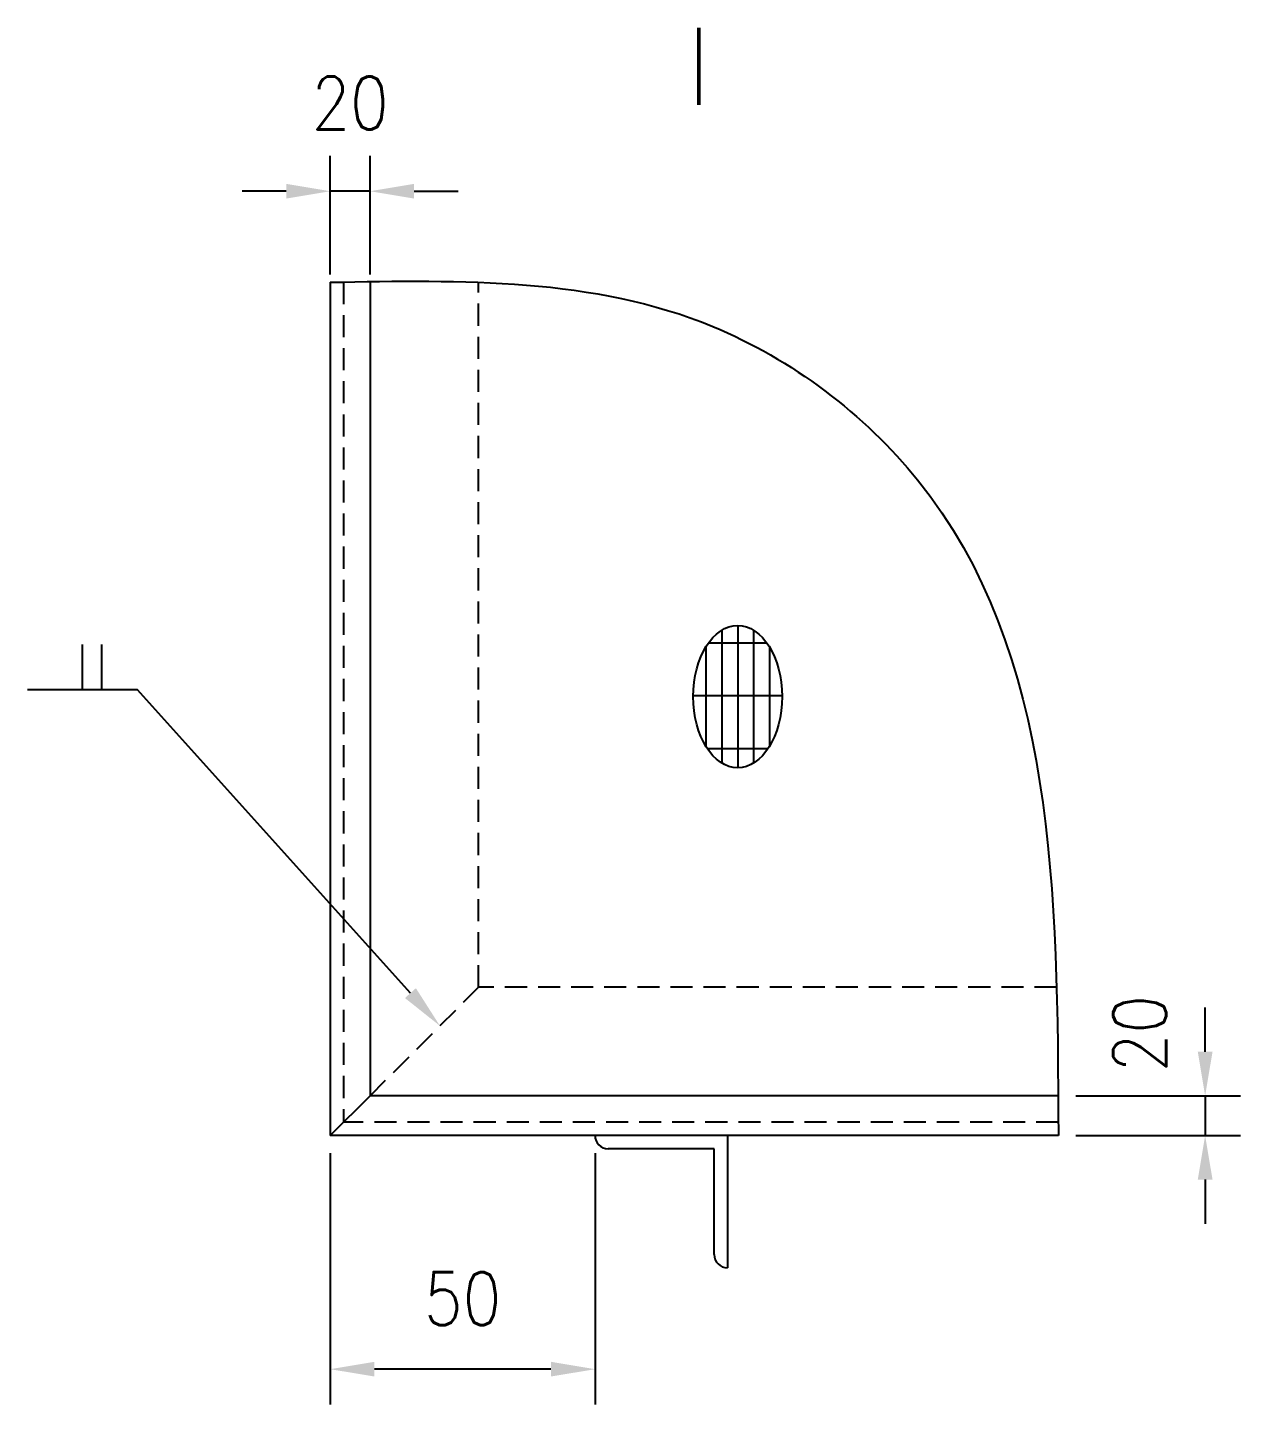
# Model space of a CAD drawing. Extents: x 148 to 221443, y -36682 to 6758.
# Drawn here: x 35677 to 37051, y -33203 to -31642 of the extents above; entities that cross this region are included whole.
import ezdxf

# ---------------------------------------------------------------- set-up
doc = ezdxf.new("R2010")
doc.units = 0
doc.header["$LTSCALE"] = 10
doc.header["$MEASUREMENT"] = 0
for name, pattern in [('CENTERX2', [4, 2.5, -0.5, 0.5, -0.5]), ('HIDDENX2', [0.75, 0.5, -0.25]), ('PHANTOM', [2.5, 1.25, -0.25, 0.25, -0.25, 0.25, -0.25])]:
    doc.linetypes.add(name, pattern=pattern)
for name, color, linetype in [('2', 4, 'Continuous'), ('2-FAT-LINE', 6, 'Continuous'), ('4', 1, 'CENTERX2'), ('6', 4, 'PHANTOM')]:
    doc.layers.add(name, color=color, linetype=linetype)
doc.styles.add('HZ', font='ROMS.SHX', dxfattribs={"width": 0.75, "bigfont": 'GBCBIG.SHX'})
doc.styles.get("Standard").update_dxf_attribs({"font": 'wison_e.shx', "width": 0.75, "bigfont": 'wison_c.shx'})
doc.styles.add('XW', font='ROMANS.shx', dxfattribs={"width": 0.85})
doc.dimstyles.new('LDIM2', dxfattribs={"dimscale": 80, "dimtxt": 3, "dimasz": 3, "dimexe": 2, "dimexo": 1, "dimgap": 1, "dimtad": 0, "dimdec": 0, "dimzin": 0, "dimdsep": 46, "dimtxsty": 'Standard', "dimcen": 2, "dimclrd": 3, "dimclre": 3, "dimclrt": 3, "dimadec": 0, "dimazin": 0, "dimtfac": 0.666667, "dimtdec": 0, "dimtofl": 0, "dimtmove": 2, "dimatfit": 3, "dimfxl": 1, "dimtvp": 1.333333, "dimtolj": 1, "dimtzin": 0, "dimarcsym": 0})

# ---------------------------------------------------------------- blocks, each defined once
blk = doc.blocks.new('*D1901')
at = {"layer": '2', "color": 3, "linetype": 'Continuous', "lineweight": -2}
for p, q in [((36019.9, -32918.1), (36019.9, -33203)), ((36319.9, -32918.1), (36319.9, -33203)), ((36269.9, -33163), (36069.9, -33163))]:
    blk.add_line(p, q, dxfattribs=at)
at = {"layer": '2', "color": 3}
for points in [[(36069.9, -33154.6), (36069.9, -33171.3), (36019.9, -33163)], [(36269.9, -33171.3), (36269.9, -33154.6), (36319.9, -33163)]]:
    blk.add_solid(points, dxfattribs=at)
at = {"layer": 'Defpoints', "color": 0}
for p in [(36019.9, -32898.1), (36319.9, -32898.1), (36019.9, -33163)]:
    blk.add_point(p, dxfattribs=at)
at = {"layer": '2', "color": 3, "insert": (36169.9, -33083), "char_height": 60, "attachment_point": 5, "style": 'XW'}
blk.add_mtext('\\A1;50', dxfattribs=at)
blk = doc.blocks.new('*D1902')
at = {"layer": '2', "color": 3, "linetype": 'Continuous', "lineweight": -2}
for p, q in [((36019.9, -31922.2), (36019.9, -31787.7)), ((36064.9, -31922.2), (36064.9, -31787.7)), ((35969.9, -31827.7), (35919.9, -31827.7)), ((36114.9, -31827.7), (36164.9, -31827.7))]:
    blk.add_line(p, q, dxfattribs=at)
at = {"layer": '2', "color": 3}
for points in [[(35969.9, -31836), (35969.9, -31819.3), (36019.9, -31827.7)], [(36114.9, -31819.3), (36114.9, -31836), (36064.9, -31827.7)]]:
    blk.add_solid(points, dxfattribs=at)
at = {"layer": 'Defpoints', "color": 0}
for p in [(36019.9, -31827.7), (36019.9, -31942.2), (36064.9, -31942.2)]:
    blk.add_point(p, dxfattribs=at)
at = {"layer": '2', "color": 3, "insert": (36042.4, -31727.7), "char_height": 60, "attachment_point": 5, "style": 'XW'}
blk.add_mtext('\\A1;20', dxfattribs=at)
blk = doc.blocks.new('*D1903')
at = {"layer": '2', "color": 3, "linetype": 'Continuous', "lineweight": -2}
for p, q in [((37011.2, -32803.1), (37011.2, -32753.1)), ((36864.7, -32853.1), (37051.2, -32853.1)), ((36864.7, -32898.1), (37051.2, -32898.1)), ((37011.2, -32948.1), (37011.2, -32998.1))]:
    blk.add_line(p, q, dxfattribs=at)
at = {"layer": '2', "color": 3}
for points in [[(37002.9, -32803.1), (37019.6, -32803.1), (37011.2, -32853.1)], [(37019.6, -32948.1), (37002.9, -32948.1), (37011.2, -32898.1)]]:
    blk.add_solid(points, dxfattribs=at)
at = {"layer": 'Defpoints', "color": 0}
for p in [(36844.7, -32853.1), (36844.7, -32898.1), (37011.2, -32898.1)]:
    blk.add_point(p, dxfattribs=at)
at = {"layer": '2', "color": 3, "insert": (36937.1, -32782.6), "char_height": 60, "attachment_point": 5, "rotation": 90, "style": 'XW'}
blk.add_mtext('\\A1;20', dxfattribs=at)

msp = doc.modelspace()

# ---------------------------------------------------------------- linework, layer by layer
at = {"linetype": 'Continuous'}
for p, q in [((36019.8757, -31930.8626), (36019.8757, -32898.1153)), ((36064.8757, -31930.0936), (36064.8757, -32853.1153)), ((36064.8757, -32853.1153), (36019.8757, -32898.1153)), ((36844.6584, -32853.1153), (36064.8757, -32853.1153)), ((36844.8757, -32898.1153), (36019.8757, -32898.1153)), ((36469.8757, -32898.1153), (36469.8757, -33048.1153)), ((36454.8757, -32913.1153), (36334.8757, -32913.1153)), ((36454.8757, -33033.1153), (36454.8757, -32913.1153))]:
    msp.add_line(p, q, dxfattribs=at)
for centre in [(36334.8757, -32898.1153), (36469.8757, -33033.1153)]:
    msp.add_arc(centre, 15, 180, 270, dxfattribs=at)
at = {"layer": '2', "color": 7, "linetype": 'Continuous'}
for p, q in [((36463.5308, -32325.2003), (36463.5308, -32475.9899)), ((36481.5308, -32319.8569), (36481.5308, -32481.3332)), ((36499.5308, -32325.2003), (36499.5308, -32475.9899)), ((36448.6692, -32339.4555), (36514.3923, -32339.4555)), ((35739.0254, -32392.8516), (35739.0254, -32341.6713)), ((35760.9796, -32392.8516), (35760.9796, -32341.6713)), ((36445.5308, -32344.1897), (36445.5308, -32457.0005)), ((36517.5308, -32344.1897), (36517.5308, -32457.0005)), ((36431.2207, -32399.4555), (36531.8408, -32399.4555)), ((36447.0909, -32459.4555), (36515.9706, -32459.4555))]:
    msp.add_line(p, q, dxfattribs=at)
at = {"layer": '2', "color": 3, "linetype": 'Continuous'}
for p, q in [((35801.229, -32392.8516), (35676.8218, -32392.8516)), ((36110.6993, -32736.6786), (35801.229, -32392.8516))]:
    msp.add_line(p, q, dxfattribs=at)
at = {"layer": '2', "color": 6, "linetype": 'Continuous'}
msp.add_ellipse((36481.5308, -32400.5951), major_axis=(0, -80.7382), ratio=0.623188198, dxfattribs=at)
at = {"layer": '2', "color": 3, "linetype": 'Continuous'}
msp.add_solid([(36116.8931, -32731.1036), (36104.5054, -32742.2536), (36144.149, -32773.8419)], dxfattribs=at)
at = {"layer": '2-FAT-LINE', "linetype": 'Continuous'}
msp.add_spline([(36019.7419, -31930.8651), (36453.2201, -31980.947), (36685.3243, -32154.9425), (36844.8757, -32898.1153)], degree=3, dxfattribs=at)
at = {"layer": '4', "linetype": 'HIDDENX2', "ltscale": 5}
for p, q in [((36034.7268, -31930.5915), (36034.8757, -32883.1153)), ((36187.8757, -32730.1153), (36187.8757, -31930.8727)), ((36064.8757, -32853.1153), (36187.8757, -32730.1153)), ((36842.8119, -32730.1153), (36187.8757, -32730.1153)), ((36844.8109, -32883.1153), (36034.8757, -32883.1153))]:
    msp.add_line(p, q, dxfattribs=at)
at = {"layer": '6', "color": 3, "linetype": 'ByBlock'}
for p, q in [((36064.8757, -31827.6519), (36019.8757, -31827.6519)), ((37011.2306, -32853.1153), (37011.2306, -32898.1153))]:
    msp.add_line(p, q, dxfattribs=at)

# ---------------------------------------------------------------- texts
at = {"layer": '2', "color": 3, "linetype": 'Continuous', "style": 'HZ', "width": 0.65}
msp.add_text('Ⅰ', height=100, dxfattribs=at).set_placement((36414.0777, -31739.5592))

# ---------------------------------------------------------------- dimensions: what is measured, and where the dimension line sits
at = {"layer": '2', "color": 1, "linetype": 'Continuous'}
dim = msp.add_linear_dim(base=(36019.8757, -31827.6519), p1=(36064.8757, -31942.169), p2=(36019.8757, -31942.169), text='20', dimstyle='LDIM2', override={"dimscale": 20, "dimasz": 2.5, "dimtxsty": 'XW', "dimadec": 2}, dxfattribs=at)
dim.commit()
dim.dimension.update_dxf_attribs({"geometry": '*D1902', "text_midpoint": (36042.3757, -31727.6519)})
at = {"layer": '2', "color": 3, "linetype": 'Continuous'}
dim = msp.add_linear_dim(base=(37011.2306, -32898.1153), p1=(36844.6584, -32853.1153), p2=(36844.6584, -32898.1153), angle=90, text='20', dimstyle='LDIM2', override={"dimscale": 20, "dimasz": 2.5, "dimtxsty": 'XW', "dimadec": 2}, dxfattribs=at)
dim.commit()
dim.dimension.update_dxf_attribs({"geometry": '*D1903', "text_midpoint": (36937.0911, -32782.6129), "dimtype": 160})
dim = msp.add_linear_dim(base=(36019.8757, -33162.9713), p1=(36319.8757, -32898.1153), p2=(36019.8757, -32898.1153), text='50', dimstyle='LDIM2', override={"dimscale": 20, "dimasz": 2.5, "dimtxsty": 'XW', "dimadec": 2}, dxfattribs=at)
dim.commit()
dim.dimension.update_dxf_attribs({"geometry": '*D1901', "text_midpoint": (36169.8757, -33082.9713)})

doc.saveas('drawing.dxf')
